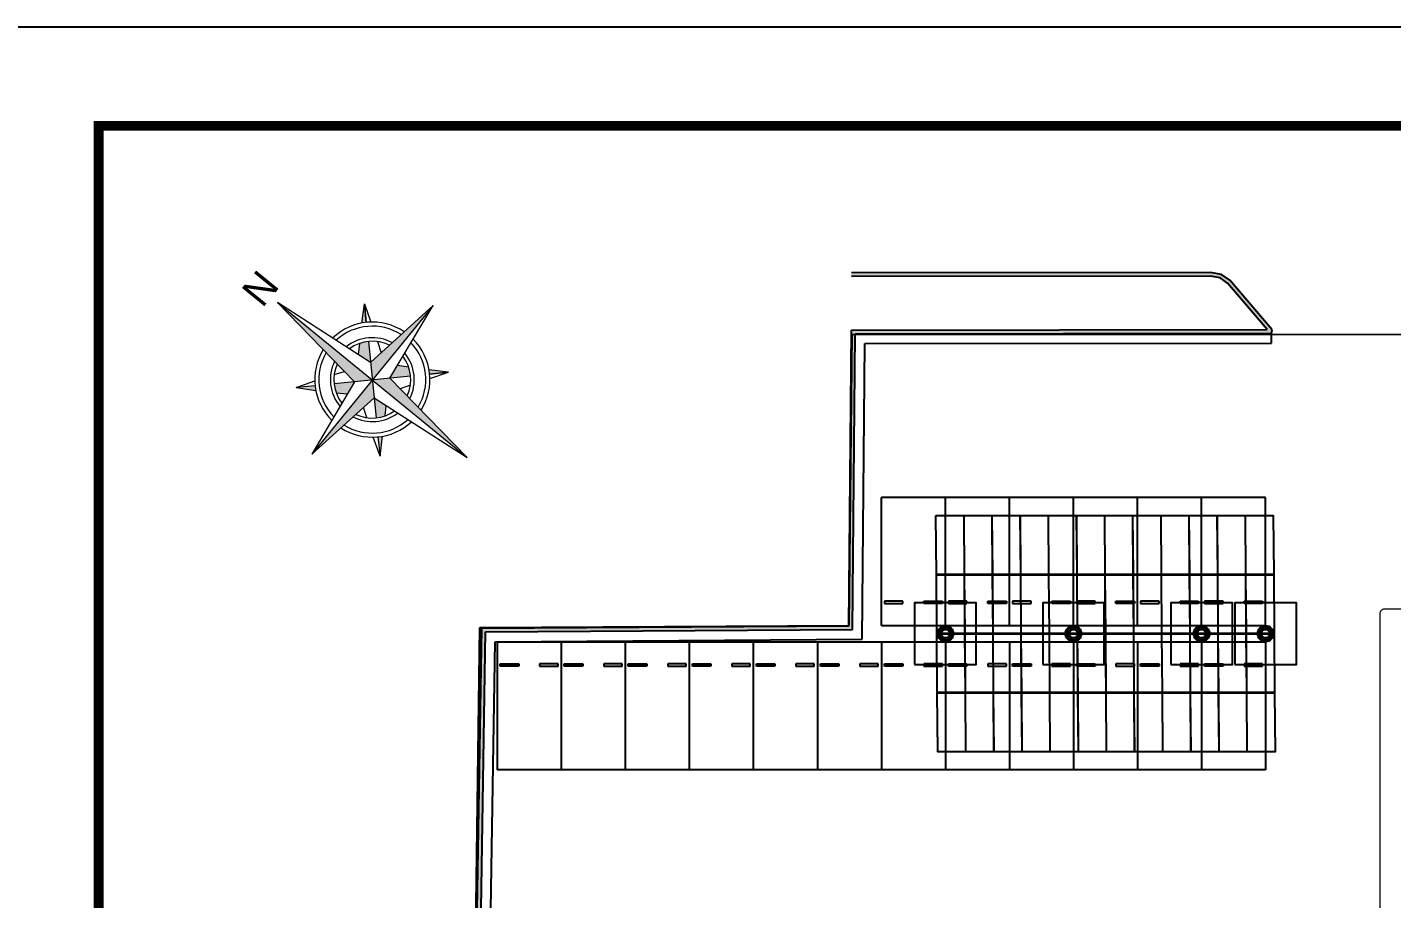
# Model space of a CAD drawing. Header units: millimetres. Extents: x 10297564 to 11610295, y -9287743 to -8409454.
# Drawn here: x 10723164 to 10778562, y -8875976 to -8840588 of the extents above; entities that cross this region are included whole.
import ezdxf

# ---------------------------------------------------------------- set-up
doc = ezdxf.new("R2010")
doc.units = ezdxf.units.MM
doc.header["$LTSCALE"] = 100
doc.linetypes.add('CEN3', pattern=[14, 10, -1.5, 1, -1.5])
for name, color, linetype in [('BOX', 7, 'Continuous'), ('BOX_Def', 8, 'Continuous'), ('E-BACK', 8, 'Continuous'), ('E-TEXT-BOX', 7, 'Continuous'), ('module', 5, 'Continuous')]:
    doc.layers.add(name, color=color, linetype=linetype)
doc.layers.add('e-line', color=3, linetype='Continuous', lineweight=35)
doc.layers.add('TITLE', color=7, linetype='Continuous', lineweight=0)
doc.styles.get("Standard").update_dxf_attribs({"font": 'arial.ttf'})

# ---------------------------------------------------------------- blocks, each defined once
blk = doc.blocks.new('A$C78AD5414')
at = {"layer": 'BOX', "const_width": 2}
blk.add_lwpolyline([(40, 20), (40, 574), (811, 574), (811, 20)], close=True, dxfattribs=at)
at = {"layer": 'BOX_Def'}
blk.add_lwpolyline([(0, 0), (841, 0), (841, 594), (0, 594)], close=True, dxfattribs=at)
blk = doc.blocks.new('ns')
h = blk.add_hatch(color=252)
h.dxf.hatch_style = 1
h.paths.add_polyline_path([(-129, 129), (0, 0), (0, 1244)])
h.paths.add_polyline_path([(-445, 377, -0.0207), (-413, 413), (-550, 550)])
h.paths.add_polyline_path([(-271, 108), (-129, 129), (-276, 276, 0.060161), (-333, 202)])
h.paths.add_polyline_path([(-974, 0), (-129, -129), (0, 0)])
h.paths.add_polyline_path([(974, 0), (125, 125), (0, 0)])
h.paths.add_polyline_path([(0, -1244), (125, -125), (0, 0)])
h.paths.add_polyline_path([(-274, -274, 0.060454), (-200, -331), (-112, -275), (-129, -129)])
h.paths.add_polyline_path([(-378, -441, -0.020641), (-413, -408), (-550, -550)])
h.paths.add_polyline_path([(276, -276, 0.059807), (334, -203), (272, -104), (125, -125)])
h.paths.add_polyline_path([(550, -550), (443, -381, -0.018915), (413, -413)])
h.paths.add_polyline_path([(278, 278, 0.059464), (205, 335), (109, 275), (125, 125)])
h.paths.add_polyline_path([(380, 447, -0.018981), (413, 417), (550, 550)])
at = {"lineweight": 0}
for points in [[(974, 0), (125, 125), (0, 1244), (-129, 129), (-974, 0), (-129, -129), (0, -1244), (125, -125)], [(550, 550), (413, 417)], [(550, -550), (413, -413)]]:
    blk.add_lwpolyline(points, close=True, dxfattribs=at)
for points in [[(0, 1244), (0, -1244)], [(-413, 413), (-550, 550), (-378, 446)], [(-550, 550), (-445, 377)], [(380, 447), (550, 550), (445, 383)], [(278, 278), (-274, -274)], [(-203, 334), (-113, 275)], [(205, 335), (108, 275)], [(-333, 202), (-271, 108)], [(275, -275), (-276, 276)], [(335, 205), (269, 104)], [(974, 0), (-974, 0)], [(-332, -199), (-274, -107)], [(334, -203), (272, -104)], [(-200, -331), (-113, -275)], [(202, -333), (108, -275)], [(-550, -550), (-444, -375)], [(-413, -408), (-550, -550), (-378, -441)], [(380, -443), (550, -550), (443, -381)]]:
    blk.add_lwpolyline(points, dxfattribs=at)
for radius, start, end in [(584, 97.7999, 174.2725), (584, 5.4454, 82.9195), (543, 98.9028, 173.1682), (426, 103.3322, 168.7326), (543, 6.5027, 81.8922), (426, 10.7442, 77.774), (390, 105.2678, 166.7943), (390, 12.5947, 75.9793), (584, 186.1795, 262.1474), (543, 187.3203, 261.0403), (426, 191.9064, 256.5934), (390, 193.9132, 254.6499), (584, 277.1311, 354.1034), (543, 278.1625, 353.01), (426, 282.2972, 348.6196), (390, 284.0994, 346.7018)]:
    blk.add_arc((2, 2), radius, start, end, dxfattribs=at)
at = {"insert": (0, 1469), "char_height": 292, "attachment_point": 5}
blk.add_mtext('N', dxfattribs=at)
blk = doc.blocks.new('ANCHOR_BOLT-PLAN-M24')
at = {"layer": 'E-BACK'}
for p, q in [((-26, 0), (26, 0)), ((-20, -4), (-18, 3)), ((0, 21), (-18, 10)), ((-18, 10), (-18, -10)), ((-13, 16), (-15, 12)), ((-13, 16), (-6, 17)), ((0, 26), (0, -26)), ((18, 10), (0, 21)), ((7, 20), (3, 19)), ((7, 20), (12, 14)), ((18, -10), (18, 10)), ((20, 4), (18, 7)), ((20, 4), (18, -3)), ((-20, -4), (-18, -7)), ((-18, -10), (0, -21)), ((-7, -20), (-12, -14)), ((-7, -20), (-3, -19)), ((0, -21), (18, -10)), ((13, -16), (6, -17)), ((13, -16), (15, -12))]:
    blk.add_line(p, q, dxfattribs=at)
for radius in [22, 12]:
    blk.add_circle((0, 0), radius, dxfattribs=at)
blk = doc.blocks.new('Arrow_Circle')
blk.add_circle((0, 0), 1)

msp = doc.modelspace()

# ---------------------------------------------------------------- hatches: boundary and pattern name
at = {"layer": 'E-BACK'}
h = msp.add_hatch(color=256, dxfattribs=at)
h.dxf.hatch_style = 1
h.paths.add_polyline_path([(10742846.4, -8914915.4), (10742822.7, -8914767.2), (10743157.2, -8914713.8), (10743479.5, -8914525.6), (10745147.2, -8912633.4), (10740846.8, -8912581.9), (10741622.7, -8864993.6), (10756515, -8864893.1), (10756626.6, -8852885.7), (10773500.5, -8852863.4), (10771892.5, -8850974.4), (10771593.5, -8850767.3), (10771196.7, -8850696.4), (10756625.3, -8850705.6), (10756625.2, -8850555.6), (10771210, -8850546.3), (10771652, -8850625.4), (10771994, -8850862.2), (10773707.2, -8852874.8), (10773679.6, -8853013.1), (10756775.2, -8853035.5), (10756663.6, -8865042.1), (10741770.2, -8865142.6), (10740999.3, -8912433.7), (10745328.4, -8912485.5), (10745318.6, -8912665.7), (10743576.1, -8914643), (10743208.6, -8914857.5)])

# ---------------------------------------------------------------- linework, layer by layer
for p, q in [((10771210, -8850546.3), (10756623.7, -8850555.6)), ((10771196.7, -8850696.4), (10756625.3, -8850705.6)), ((10771593.5, -8850767.3), (10771196.7, -8850696.4)), ((10771652, -8850625.4), (10771210, -8850546.3)), ((10771892.5, -8850974.4), (10771593.5, -8850767.3)), ((10771994, -8850862.2), (10771652, -8850625.4)), ((10773500.5, -8852863.4), (10771892.5, -8850974.4)), ((10773707.2, -8852874.8), (10771994, -8850862.2)), ((10756515, -8864893.1), (10756626.6, -8852885.7)), ((10756531.9, -8864884.6), (10756650.9, -8853053.5)), ((10756626.6, -8852885.7), (10773500.5, -8852863.4)), ((10756650.9, -8853053.5), (10804980.8, -8853072.4)), ((10756663.6, -8865042.1), (10756775.2, -8853035.5)), ((10756775.2, -8853035.5), (10773679.6, -8853013.1)), ((10773679.6, -8853013.1), (10773707.2, -8852874.8)), ((10773680.1, -8853413.1), (10773679.6, -8853013.1)), ((10757059.9, -8865439.5), (10757171.6, -8853435)), ((10757171.6, -8853435), (10773680.1, -8853413.1)), ((10740846.8, -8912581.9), (10741622.7, -8864993.6)), ((10740912.7, -8912367.8), (10741536.3, -8864957.5)), ((10740999.3, -8912433.7), (10741770.2, -8865142.6)), ((10741536.3, -8864957.5), (10756531.9, -8864884.6)), ((10741622.7, -8864993.6), (10756515, -8864893.1)), ((10741770.2, -8865142.6), (10756663.6, -8865042.1)), ((10741405.8, -8912038.5), (10742163.8, -8865540)), ((10742163.8, -8865540), (10757059.9, -8865439.5))]:
    msp.add_line(p, q, dxfattribs=at)
at = {"layer": 'E-BACK', "linetype": 'ByBlock', "ltscale": 1.8}
for p, q in [((10760441.6, -8859687.1), (10757841.6, -8859687.1)), ((10757841.6, -8864887.1), (10757841.6, -8859687.1)), ((10763041.6, -8859687.1), (10760441.6, -8859687.1)), ((10760441.6, -8864887.1), (10760441.6, -8859687.1)), ((10760441.6, -8864887.1), (10760441.6, -8859687.1)), ((10765641.6, -8859687.1), (10763041.6, -8859687.1)), ((10763041.6, -8864887.1), (10763041.6, -8859687.1)), ((10763041.6, -8864887.1), (10763041.6, -8859687.1)), ((10768241.6, -8859687.1), (10765641.6, -8859687.1)), ((10765641.6, -8864887.1), (10765641.6, -8859687.1)), ((10765641.6, -8864887.1), (10765641.6, -8859687.1)), ((10770841.6, -8859687.1), (10768241.6, -8859687.1)), ((10768241.6, -8864887.1), (10768241.6, -8859687.1)), ((10768241.6, -8864887.1), (10768241.6, -8859687.1)), ((10773441.6, -8859687.1), (10770841.6, -8859687.1)), ((10770841.6, -8864887.1), (10770841.6, -8859687.1)), ((10770841.6, -8864887.1), (10770841.6, -8859687.1)), ((10773441.6, -8864887.1), (10773441.6, -8859687.1)), ((10758716.6, -8863887.1), (10757966.6, -8863887.1)), ((10757966.6, -8863887.1), (10757966.6, -8863987.1)), ((10757966.6, -8863987.1), (10758716.6, -8863987.1)), ((10758716.6, -8863987.1), (10758716.6, -8863887.1)), ((10759566.6, -8863887.1), (10760316.6, -8863887.1)), ((10759566.6, -8863987.1), (10759566.6, -8863887.1)), ((10760316.6, -8863987.1), (10759566.6, -8863987.1)), ((10760316.6, -8863887.1), (10760316.6, -8863987.1)), ((10761316.6, -8863887.1), (10760566.6, -8863887.1)), ((10760566.6, -8863887.1), (10760566.6, -8863987.1)), ((10760566.6, -8863987.1), (10761316.6, -8863987.1)), ((10761316.6, -8863987.1), (10761316.6, -8863887.1)), ((10762166.6, -8863887.1), (10762916.6, -8863887.1)), ((10762166.6, -8863987.1), (10762166.6, -8863887.1)), ((10762916.6, -8863987.1), (10762166.6, -8863987.1)), ((10762916.6, -8863887.1), (10762916.6, -8863987.1)), ((10763916.6, -8863887.1), (10763166.6, -8863887.1)), ((10763166.6, -8863887.1), (10763166.6, -8863987.1)), ((10763166.6, -8863987.1), (10763916.6, -8863987.1)), ((10763916.6, -8863987.1), (10763916.6, -8863887.1)), ((10764766.6, -8863887.1), (10765516.6, -8863887.1)), ((10764766.6, -8863987.1), (10764766.6, -8863887.1)), ((10765516.6, -8863987.1), (10764766.6, -8863987.1)), ((10765516.6, -8863887.1), (10765516.6, -8863987.1)), ((10766516.6, -8863887.1), (10765766.6, -8863887.1)), ((10765766.6, -8863887.1), (10765766.6, -8863987.1)), ((10765766.6, -8863987.1), (10766516.6, -8863987.1)), ((10766516.6, -8863987.1), (10766516.6, -8863887.1)), ((10767366.6, -8863887.1), (10768116.6, -8863887.1)), ((10767366.6, -8863987.1), (10767366.6, -8863887.1)), ((10768116.6, -8863987.1), (10767366.6, -8863987.1)), ((10768116.6, -8863887.1), (10768116.6, -8863987.1)), ((10769116.6, -8863887.1), (10768366.6, -8863887.1)), ((10768366.6, -8863887.1), (10768366.6, -8863987.1)), ((10768366.6, -8863987.1), (10769116.6, -8863987.1)), ((10769116.6, -8863987.1), (10769116.6, -8863887.1)), ((10769966.6, -8863887.1), (10770716.6, -8863887.1)), ((10769966.6, -8863987.1), (10769966.6, -8863887.1)), ((10770716.6, -8863987.1), (10769966.6, -8863987.1)), ((10770716.6, -8863887.1), (10770716.6, -8863987.1)), ((10771716.6, -8863887.1), (10770966.6, -8863887.1)), ((10770966.6, -8863887.1), (10770966.6, -8863987.1)), ((10770966.6, -8863987.1), (10771716.6, -8863987.1)), ((10771716.6, -8863987.1), (10771716.6, -8863887.1)), ((10772566.6, -8863887.1), (10773316.6, -8863887.1)), ((10772566.6, -8863987.1), (10772566.6, -8863887.1)), ((10773316.6, -8863987.1), (10772566.6, -8863987.1)), ((10773316.6, -8863887.1), (10773316.6, -8863987.1)), ((10757841.6, -8864887.1), (10760441.6, -8864887.1)), ((10760441.6, -8864887.1), (10763041.6, -8864887.1)), ((10763041.6, -8864887.1), (10765641.6, -8864887.1)), ((10765641.6, -8864887.1), (10768241.6, -8864887.1)), ((10768241.6, -8864887.1), (10770841.6, -8864887.1)), ((10770841.6, -8864887.1), (10773441.6, -8864887.1)), ((10742241.6, -8865537.1), (10744841.6, -8865537.1)), ((10742241.6, -8865537.1), (10742241.6, -8870737.1)), ((10744841.6, -8865537.1), (10747441.6, -8865537.1)), ((10744841.6, -8865537.1), (10744841.6, -8870737.1)), ((10744841.6, -8865537.1), (10744841.6, -8870737.1)), ((10747441.6, -8865537.1), (10750041.6, -8865537.1)), ((10747441.6, -8865537.1), (10747441.6, -8870737.1)), ((10747441.6, -8865537.1), (10747441.6, -8870737.1)), ((10750041.6, -8865537.1), (10752641.6, -8865537.1)), ((10750041.6, -8865537.1), (10750041.6, -8870737.1)), ((10750041.6, -8865537.1), (10750041.6, -8870737.1)), ((10752641.6, -8865537.1), (10755241.6, -8865537.1)), ((10752641.6, -8865537.1), (10752641.6, -8870737.1)), ((10752641.6, -8865537.1), (10752641.6, -8870737.1)), ((10755241.6, -8865537.1), (10757841.6, -8865537.1)), ((10755241.6, -8865537.1), (10755241.6, -8870737.1)), ((10755241.6, -8865537.1), (10755241.6, -8870737.1)), ((10757841.6, -8865537.1), (10760441.6, -8865537.1)), ((10757841.6, -8865537.1), (10757841.6, -8870737.1)), ((10757841.6, -8865537.1), (10757841.6, -8870737.1)), ((10760441.6, -8865537.1), (10763041.6, -8865537.1)), ((10760441.6, -8865537.1), (10760441.6, -8870737.1)), ((10760441.6, -8865537.1), (10760441.6, -8870737.1)), ((10763041.6, -8865537.1), (10765641.6, -8865537.1)), ((10763041.6, -8865537.1), (10763041.6, -8870737.1)), ((10763041.6, -8865537.1), (10763041.6, -8870737.1)), ((10765641.6, -8865537.1), (10768241.6, -8865537.1)), ((10765641.6, -8865537.1), (10765641.6, -8870737.1)), ((10765641.6, -8865537.1), (10765641.6, -8870737.1)), ((10768241.6, -8865537.1), (10770841.6, -8865537.1)), ((10768241.6, -8865537.1), (10768241.6, -8870737.1)), ((10768241.6, -8865537.1), (10768241.6, -8870737.1)), ((10770841.6, -8865537.1), (10773441.6, -8865537.1)), ((10770841.6, -8865537.1), (10770841.6, -8870737.1)), ((10770841.6, -8865537.1), (10770841.6, -8870737.1)), ((10773441.6, -8865537.1), (10773441.6, -8870737.1)), ((10742366.6, -8866537.1), (10742366.6, -8866437.1)), ((10742366.6, -8866437.1), (10743116.6, -8866437.1)), ((10743116.6, -8866437.1), (10743116.6, -8866537.1)), ((10744716.6, -8866437.1), (10743966.6, -8866437.1)), ((10743966.6, -8866437.1), (10743966.6, -8866537.1)), ((10744716.6, -8866537.1), (10744716.6, -8866437.1)), ((10744966.6, -8866537.1), (10744966.6, -8866437.1)), ((10744966.6, -8866437.1), (10745716.6, -8866437.1)), ((10745716.6, -8866437.1), (10745716.6, -8866537.1)), ((10747316.6, -8866437.1), (10746566.6, -8866437.1)), ((10746566.6, -8866437.1), (10746566.6, -8866537.1)), ((10747316.6, -8866537.1), (10747316.6, -8866437.1)), ((10747566.6, -8866537.1), (10747566.6, -8866437.1)), ((10747566.6, -8866437.1), (10748316.6, -8866437.1)), ((10748316.6, -8866437.1), (10748316.6, -8866537.1)), ((10749916.6, -8866437.1), (10749166.6, -8866437.1)), ((10749166.6, -8866437.1), (10749166.6, -8866537.1)), ((10749916.6, -8866537.1), (10749916.6, -8866437.1)), ((10750166.6, -8866537.1), (10750166.6, -8866437.1)), ((10750166.6, -8866437.1), (10750916.6, -8866437.1)), ((10750916.6, -8866437.1), (10750916.6, -8866537.1)), ((10752516.6, -8866437.1), (10751766.6, -8866437.1)), ((10751766.6, -8866437.1), (10751766.6, -8866537.1)), ((10752516.6, -8866537.1), (10752516.6, -8866437.1)), ((10752766.6, -8866537.1), (10752766.6, -8866437.1)), ((10752766.6, -8866437.1), (10753516.6, -8866437.1)), ((10753516.6, -8866437.1), (10753516.6, -8866537.1)), ((10755116.6, -8866437.1), (10754366.6, -8866437.1)), ((10754366.6, -8866437.1), (10754366.6, -8866537.1)), ((10755116.6, -8866537.1), (10755116.6, -8866437.1)), ((10755366.6, -8866537.1), (10755366.6, -8866437.1)), ((10755366.6, -8866437.1), (10756116.6, -8866437.1)), ((10756116.6, -8866437.1), (10756116.6, -8866537.1)), ((10757716.6, -8866437.1), (10756966.6, -8866437.1)), ((10756966.6, -8866437.1), (10756966.6, -8866537.1)), ((10757716.6, -8866537.1), (10757716.6, -8866437.1)), ((10757966.6, -8866537.1), (10757966.6, -8866437.1)), ((10757966.6, -8866437.1), (10758716.6, -8866437.1)), ((10758716.6, -8866437.1), (10758716.6, -8866537.1)), ((10760316.6, -8866437.1), (10759566.6, -8866437.1)), ((10759566.6, -8866437.1), (10759566.6, -8866537.1)), ((10760316.6, -8866537.1), (10760316.6, -8866437.1)), ((10760566.6, -8866537.1), (10760566.6, -8866437.1)), ((10760566.6, -8866437.1), (10761316.6, -8866437.1)), ((10761316.6, -8866437.1), (10761316.6, -8866537.1)), ((10762916.6, -8866437.1), (10762166.6, -8866437.1)), ((10762166.6, -8866437.1), (10762166.6, -8866537.1)), ((10762916.6, -8866537.1), (10762916.6, -8866437.1)), ((10763166.6, -8866537.1), (10763166.6, -8866437.1)), ((10763166.6, -8866437.1), (10763916.6, -8866437.1)), ((10763916.6, -8866437.1), (10763916.6, -8866537.1)), ((10765516.6, -8866437.1), (10764766.6, -8866437.1)), ((10764766.6, -8866437.1), (10764766.6, -8866537.1)), ((10765516.6, -8866537.1), (10765516.6, -8866437.1)), ((10765766.6, -8866537.1), (10765766.6, -8866437.1)), ((10765766.6, -8866437.1), (10766516.6, -8866437.1)), ((10766516.6, -8866437.1), (10766516.6, -8866537.1)), ((10768116.6, -8866437.1), (10767366.6, -8866437.1)), ((10767366.6, -8866437.1), (10767366.6, -8866537.1)), ((10768116.6, -8866537.1), (10768116.6, -8866437.1)), ((10768366.6, -8866537.1), (10768366.6, -8866437.1)), ((10768366.6, -8866437.1), (10769116.6, -8866437.1)), ((10769116.6, -8866437.1), (10769116.6, -8866537.1)), ((10770716.6, -8866437.1), (10769966.6, -8866437.1)), ((10769966.6, -8866437.1), (10769966.6, -8866537.1)), ((10770716.6, -8866537.1), (10770716.6, -8866437.1)), ((10770966.6, -8866537.1), (10770966.6, -8866437.1)), ((10770966.6, -8866437.1), (10771716.6, -8866437.1)), ((10771716.6, -8866437.1), (10771716.6, -8866537.1)), ((10773316.6, -8866437.1), (10772566.6, -8866437.1)), ((10772566.6, -8866437.1), (10772566.6, -8866537.1)), ((10773316.6, -8866537.1), (10773316.6, -8866437.1)), ((10743116.6, -8866537.1), (10742366.6, -8866537.1)), ((10743966.6, -8866537.1), (10744716.6, -8866537.1)), ((10745716.6, -8866537.1), (10744966.6, -8866537.1)), ((10746566.6, -8866537.1), (10747316.6, -8866537.1)), ((10748316.6, -8866537.1), (10747566.6, -8866537.1)), ((10749166.6, -8866537.1), (10749916.6, -8866537.1)), ((10750916.6, -8866537.1), (10750166.6, -8866537.1)), ((10751766.6, -8866537.1), (10752516.6, -8866537.1)), ((10753516.6, -8866537.1), (10752766.6, -8866537.1)), ((10754366.6, -8866537.1), (10755116.6, -8866537.1)), ((10756116.6, -8866537.1), (10755366.6, -8866537.1)), ((10756966.6, -8866537.1), (10757716.6, -8866537.1)), ((10758716.6, -8866537.1), (10757966.6, -8866537.1)), ((10759566.6, -8866537.1), (10760316.6, -8866537.1)), ((10761316.6, -8866537.1), (10760566.6, -8866537.1)), ((10762166.6, -8866537.1), (10762916.6, -8866537.1)), ((10763916.6, -8866537.1), (10763166.6, -8866537.1)), ((10764766.6, -8866537.1), (10765516.6, -8866537.1)), ((10766516.6, -8866537.1), (10765766.6, -8866537.1)), ((10767366.6, -8866537.1), (10768116.6, -8866537.1)), ((10769116.6, -8866537.1), (10768366.6, -8866537.1)), ((10769966.6, -8866537.1), (10770716.6, -8866537.1)), ((10771716.6, -8866537.1), (10770966.6, -8866537.1)), ((10772566.6, -8866537.1), (10773316.6, -8866537.1)), ((10744841.6, -8870737.1), (10742241.6, -8870737.1)), ((10747441.6, -8870737.1), (10744841.6, -8870737.1)), ((10750041.6, -8870737.1), (10747441.6, -8870737.1)), ((10752641.6, -8870737.1), (10750041.6, -8870737.1)), ((10755241.6, -8870737.1), (10752641.6, -8870737.1)), ((10757841.6, -8870737.1), (10755241.6, -8870737.1)), ((10760441.6, -8870737.1), (10757841.6, -8870737.1)), ((10763041.6, -8870737.1), (10760441.6, -8870737.1)), ((10765641.6, -8870737.1), (10763041.6, -8870737.1)), ((10768241.6, -8870737.1), (10765641.6, -8870737.1)), ((10770841.6, -8870737.1), (10768241.6, -8870737.1)), ((10773441.6, -8870737.1), (10770841.6, -8870737.1))]:
    msp.add_line(p, q, dxfattribs=at)
at = {"layer": 'E-BACK'}
for points in [[(10759191.6, -8866462.1), (10761691.6, -8866462.1), (10761691.6, -8863962.1), (10759191.6, -8863962.1)], [(10764391.6, -8866462.1), (10766891.6, -8866462.1), (10766891.6, -8863962.1), (10764391.6, -8863962.1)], [(10769591.6, -8866462.1), (10772091.6, -8866462.1), (10772091.6, -8863962.1), (10769591.6, -8863962.1)], [(10772191.6, -8866462.1), (10774691.6, -8866462.1), (10774691.6, -8863962.1), (10772191.6, -8863962.1)]]:
    msp.add_lwpolyline(points, close=True, dxfattribs=at)
for points in [[(10760263.8, -8865206.1), (10760263.8, -8865218.1), (10760126.6, -8865218.1), (10760126.6, -8865206.1), (10760263.8, -8865206.1)], [(10760290.6, -8865118), (10760284.6, -8865128.4), (10760165.8, -8865059.8), (10760171.8, -8865049.4), (10760290.6, -8865118)], [(10760284.6, -8865295.8), (10760290.6, -8865306.2), (10760171.8, -8865374.8), (10760165.8, -8865364.4), (10760284.6, -8865295.8)], [(10760357.9, -8865055.1), (10760347.5, -8865061.1), (10760278.9, -8864942.3), (10760289.3, -8864936.3), (10760357.9, -8865055.1)], [(10760347.5, -8865363.1), (10760357.9, -8865369.1), (10760289.3, -8865487.9), (10760278.9, -8865481.9), (10760347.5, -8865363.1)], [(10760447.6, -8865034.3), (10760435.6, -8865034.3), (10760435.6, -8864897.1), (10760447.6, -8864897.1), (10760447.6, -8865034.3)], [(10760435.6, -8865389.9), (10760447.6, -8865389.9), (10760447.6, -8865527.1), (10760435.6, -8865527.1), (10760435.6, -8865389.9)], [(10760535.7, -8865061.1), (10760525.3, -8865055.1), (10760593.9, -8864936.3), (10760604.3, -8864942.3), (10760535.7, -8865061.1)], [(10760525.3, -8865369.1), (10760535.7, -8865363.1), (10760604.3, -8865481.9), (10760593.9, -8865487.9), (10760525.3, -8865369.1)], [(10760598.5, -8865128.4), (10760592.5, -8865118), (10760711.4, -8865049.4), (10760717.4, -8865059.8), (10760598.5, -8865128.4)], [(10760592.5, -8865306.2), (10760598.5, -8865295.8), (10760717.4, -8865364.4), (10760711.4, -8865374.8), (10760592.5, -8865306.2)], [(10760619.4, -8865218.1), (10760619.4, -8865206.1), (10760756.6, -8865206.1), (10760756.6, -8865218.1), (10760619.4, -8865218.1)], [(10765463.8, -8865206.1), (10765463.8, -8865218.1), (10765326.6, -8865218.1), (10765326.6, -8865206.1), (10765463.8, -8865206.1)], [(10765490.6, -8865118), (10765484.6, -8865128.4), (10765365.8, -8865059.8), (10765371.8, -8865049.4), (10765490.6, -8865118)], [(10765484.6, -8865295.8), (10765490.6, -8865306.2), (10765371.8, -8865374.8), (10765365.8, -8865364.4), (10765484.6, -8865295.8)], [(10765557.9, -8865055.1), (10765547.5, -8865061.1), (10765478.9, -8864942.3), (10765489.3, -8864936.3), (10765557.9, -8865055.1)], [(10765547.5, -8865363.1), (10765557.9, -8865369.1), (10765489.3, -8865487.9), (10765478.9, -8865481.9), (10765547.5, -8865363.1)], [(10765647.6, -8865034.3), (10765635.6, -8865034.3), (10765635.6, -8864897.1), (10765647.6, -8864897.1), (10765647.6, -8865034.3)], [(10765635.6, -8865389.9), (10765647.6, -8865389.9), (10765647.6, -8865527.1), (10765635.6, -8865527.1), (10765635.6, -8865389.9)], [(10765735.7, -8865061.1), (10765725.3, -8865055.1), (10765793.9, -8864936.3), (10765804.3, -8864942.3), (10765735.7, -8865061.1)], [(10765725.3, -8865369.1), (10765735.7, -8865363.1), (10765804.3, -8865481.9), (10765793.9, -8865487.9), (10765725.3, -8865369.1)], [(10765798.5, -8865128.4), (10765792.5, -8865118), (10765911.4, -8865049.4), (10765917.4, -8865059.8), (10765798.5, -8865128.4)], [(10765792.5, -8865306.2), (10765798.5, -8865295.8), (10765917.4, -8865364.4), (10765911.4, -8865374.8), (10765792.5, -8865306.2)], [(10765819.4, -8865218.1), (10765819.4, -8865206.1), (10765956.6, -8865206.1), (10765956.6, -8865218.1), (10765819.4, -8865218.1)], [(10770663.8, -8865206.1), (10770663.8, -8865218.1), (10770526.6, -8865218.1), (10770526.6, -8865206.1), (10770663.8, -8865206.1)], [(10770690.6, -8865118), (10770684.6, -8865128.4), (10770565.8, -8865059.8), (10770571.8, -8865049.4), (10770690.6, -8865118)], [(10770684.6, -8865295.8), (10770690.6, -8865306.2), (10770571.8, -8865374.8), (10770565.8, -8865364.4), (10770684.6, -8865295.8)], [(10770757.9, -8865055.1), (10770747.5, -8865061.1), (10770678.9, -8864942.3), (10770689.3, -8864936.3), (10770757.9, -8865055.1)], [(10770747.5, -8865363.1), (10770757.9, -8865369.1), (10770689.3, -8865487.9), (10770678.9, -8865481.9), (10770747.5, -8865363.1)], [(10770847.6, -8865034.3), (10770835.6, -8865034.3), (10770835.6, -8864897.1), (10770847.6, -8864897.1), (10770847.6, -8865034.3)], [(10770835.6, -8865389.9), (10770847.6, -8865389.9), (10770847.6, -8865527.1), (10770835.6, -8865527.1), (10770835.6, -8865389.9)], [(10770935.7, -8865061.1), (10770925.3, -8865055.1), (10770993.9, -8864936.3), (10771004.3, -8864942.3), (10770935.7, -8865061.1)], [(10770925.3, -8865369.1), (10770935.7, -8865363.1), (10771004.3, -8865481.9), (10770993.9, -8865487.9), (10770925.3, -8865369.1)], [(10770998.5, -8865128.4), (10770992.5, -8865118), (10771111.4, -8865049.4), (10771117.4, -8865059.8), (10770998.5, -8865128.4)], [(10770992.5, -8865306.2), (10770998.5, -8865295.8), (10771117.4, -8865364.4), (10771111.4, -8865374.8), (10770992.5, -8865306.2)], [(10771019.4, -8865218.1), (10771019.4, -8865206.1), (10771156.6, -8865206.1), (10771156.6, -8865218.1), (10771019.4, -8865218.1)], [(10773263.8, -8865206.1), (10773263.8, -8865218.1), (10773126.6, -8865218.1), (10773126.6, -8865206.1), (10773263.8, -8865206.1)], [(10773290.6, -8865118), (10773284.6, -8865128.4), (10773165.8, -8865059.8), (10773171.8, -8865049.4), (10773290.6, -8865118)], [(10773284.6, -8865295.8), (10773290.6, -8865306.2), (10773171.8, -8865374.8), (10773165.8, -8865364.4), (10773284.6, -8865295.8)], [(10773357.9, -8865055.1), (10773347.5, -8865061.1), (10773278.9, -8864942.3), (10773289.3, -8864936.3), (10773357.9, -8865055.1)], [(10773347.5, -8865363.1), (10773357.9, -8865369.1), (10773289.3, -8865487.9), (10773278.9, -8865481.9), (10773347.5, -8865363.1)], [(10773447.6, -8865034.3), (10773435.6, -8865034.3), (10773435.6, -8864897.1), (10773447.6, -8864897.1), (10773447.6, -8865034.3)], [(10773435.6, -8865389.9), (10773447.6, -8865389.9), (10773447.6, -8865527.1), (10773435.6, -8865527.1), (10773435.6, -8865389.9)], [(10773535.7, -8865061.1), (10773525.3, -8865055.1), (10773593.9, -8864936.3), (10773604.3, -8864942.3), (10773535.7, -8865061.1)], [(10773525.3, -8865369.1), (10773535.7, -8865363.1), (10773604.3, -8865481.9), (10773593.9, -8865487.9), (10773525.3, -8865369.1)], [(10773598.5, -8865128.4), (10773592.5, -8865118), (10773711.4, -8865049.4), (10773717.4, -8865059.8), (10773598.5, -8865128.4)], [(10773592.5, -8865306.2), (10773598.5, -8865295.8), (10773717.4, -8865364.4), (10773711.4, -8865374.8), (10773592.5, -8865306.2)], [(10773619.4, -8865218.1), (10773619.4, -8865206.1), (10773756.6, -8865206.1), (10773756.6, -8865218.1), (10773619.4, -8865218.1)]]:
    msp.add_lwpolyline(points, dxfattribs=at)
for centre, radius in [((10760441.6, -8865212.1), 325), ((10760441.6, -8865212.1), 177.8), ((10760441.6, -8865212.1), 169.8), ((10765641.6, -8865212.1), 325), ((10765641.6, -8865212.1), 177.8), ((10765641.6, -8865212.1), 169.8), ((10770841.6, -8865212.1), 325), ((10770841.6, -8865212.1), 177.8), ((10770841.6, -8865212.1), 169.8), ((10773441.6, -8865212.1), 325), ((10773441.6, -8865212.1), 177.8), ((10773441.6, -8865212.1), 169.8)]:
    msp.add_circle(centre, radius, dxfattribs=at)
at = {"layer": 'e-line', "color": 4, "linetype": 'CEN3', "ltscale": 2, "const_width": 50}
msp.add_lwpolyline([(10778083.9, -8882236.1), (10778083.9, -8864406.2, -0.4142136), (10778283.9, -8864206.2), (10779675.6, -8864206.2)], format="xyb", dxfattribs=at)
at = {"layer": 'module', "color": 8, "linetype": 'Continuous', "ltscale": 2}
for points in [[(10760055.7, -8860415.9), (10761188.2, -8860415.9), (10761206.1, -8862806.7), (10760073.6, -8862806.7), (10760055.7, -8860415.9)], [(10761198.2, -8860415.9), (10762330.6, -8860415.9), (10762348.6, -8862806.7), (10761216.1, -8862806.7), (10761198.2, -8860415.9)], [(10762340.6, -8860415.9), (10763473.1, -8860415.9), (10763491.1, -8862806.7), (10762358.6, -8862806.7), (10762340.6, -8860415.9)], [(10763483.1, -8860415.9), (10764615.6, -8860415.9), (10764633.5, -8862806.7), (10763501.1, -8862806.7), (10763483.1, -8860415.9)], [(10764625.6, -8860415.9), (10765758.1, -8860415.9), (10765776, -8862806.7), (10764643.5, -8862806.7), (10764625.6, -8860415.9)], [(10765768.1, -8860415.9), (10766900.6, -8860415.9), (10766918.5, -8862806.7), (10765786, -8862806.7), (10765768.1, -8860415.9)], [(10766910.6, -8860415.9), (10768043, -8860415.9), (10768061, -8862806.7), (10766928.5, -8862806.7), (10766910.6, -8860415.9)], [(10768053, -8860415.9), (10769185.5, -8860415.9), (10769203.5, -8862806.7), (10768071, -8862806.7), (10768053, -8860415.9)], [(10769195.5, -8860415.9), (10770328, -8860415.9), (10770346, -8862806.7), (10769213.5, -8862806.7), (10769195.5, -8860415.9)], [(10770338, -8860415.9), (10771470.5, -8860415.9), (10771488.4, -8862806.7), (10770356, -8862806.7), (10770338, -8860415.9)], [(10771480.5, -8860415.9), (10772613, -8860415.9), (10772630.9, -8862806.7), (10771498.4, -8862806.7), (10771480.5, -8860415.9)], [(10772623, -8860415.9), (10773755.5, -8860415.9), (10773773.4, -8862806.7), (10772640.9, -8862806.7), (10772623, -8860415.9)], [(10760073.7, -8862816.4), (10761206.2, -8862816.4), (10761224.1, -8865207.2), (10760091.6, -8865207.2), (10760073.7, -8862816.4)], [(10761216.2, -8862816.4), (10762348.7, -8862816.4), (10762366.6, -8865207.2), (10761234.1, -8865207.2), (10761216.2, -8862816.4)], [(10762358.7, -8862816.4), (10763491.1, -8862816.4), (10763509.1, -8865207.2), (10762376.6, -8865207.2), (10762358.7, -8862816.4)], [(10763501.1, -8862816.4), (10764633.6, -8862816.4), (10764651.6, -8865207.2), (10763519.1, -8865207.2), (10763501.1, -8862816.4)], [(10764643.6, -8862816.4), (10765776.1, -8862816.4), (10765794, -8865207.2), (10764661.6, -8865207.2), (10764643.6, -8862816.4)], [(10765786.1, -8862816.4), (10766918.6, -8862816.4), (10766936.5, -8865207.2), (10765804, -8865207.2), (10765786.1, -8862816.4)], [(10766928.6, -8862816.4), (10768061.1, -8862816.4), (10768079, -8865207.2), (10766946.5, -8865207.2), (10766928.6, -8862816.4)], [(10768071.1, -8862816.4), (10769203.5, -8862816.4), (10769221.5, -8865207.2), (10768089, -8865207.2), (10768071.1, -8862816.4)], [(10769213.5, -8862816.4), (10770346, -8862816.4), (10770364, -8865207.2), (10769231.5, -8865207.2), (10769213.5, -8862816.4)], [(10770356, -8862816.4), (10771488.5, -8862816.4), (10771506.5, -8865207.2), (10770374, -8865207.2), (10770356, -8862816.4)], [(10771498.5, -8862816.4), (10772631, -8862816.4), (10772648.9, -8865207.2), (10771516.5, -8865207.2), (10771498.5, -8862816.4)], [(10772641, -8862816.4), (10773773.5, -8862816.4), (10773791.4, -8865207.2), (10772658.9, -8865207.2), (10772641, -8862816.4)], [(10760091.7, -8865216.9), (10761224.2, -8865216.9), (10761242.1, -8867607.7), (10760109.7, -8867607.7), (10760091.7, -8865216.9)], [(10761234.2, -8865216.9), (10762366.7, -8865216.9), (10762384.6, -8867607.7), (10761252.1, -8867607.7), (10761234.2, -8865216.9)], [(10762376.7, -8865216.9), (10763509.2, -8865216.9), (10763527.1, -8867607.7), (10762394.6, -8867607.7), (10762376.7, -8865216.9)], [(10763519.2, -8865216.9), (10764651.6, -8865216.9), (10764669.6, -8867607.7), (10763537.1, -8867607.7), (10763519.2, -8865216.9)], [(10764661.6, -8865216.9), (10765794.1, -8865216.9), (10765812.1, -8867607.7), (10764679.6, -8867607.7), (10764661.6, -8865216.9)], [(10765804.1, -8865216.9), (10766936.6, -8865216.9), (10766954.6, -8867607.7), (10765822.1, -8867607.7), (10765804.1, -8865216.9)], [(10766946.6, -8865216.9), (10768079.1, -8865216.9), (10768097, -8867607.7), (10766964.5, -8867607.7), (10766946.6, -8865216.9)], [(10768089.1, -8865216.9), (10769221.6, -8865216.9), (10769239.5, -8867607.7), (10768107, -8867607.7), (10768089.1, -8865216.9)], [(10769231.6, -8865216.9), (10770364.1, -8865216.9), (10770382, -8867607.7), (10769249.5, -8867607.7), (10769231.6, -8865216.9)], [(10770374, -8865216.9), (10771506.5, -8865216.9), (10771524.5, -8867607.7), (10770392, -8867607.7), (10770374, -8865216.9)], [(10771516.5, -8865216.9), (10772649, -8865216.9), (10772667, -8867607.7), (10771534.5, -8867607.7), (10771516.5, -8865216.9)], [(10772659, -8865216.9), (10773791.5, -8865216.9), (10773809.4, -8867607.7), (10772677, -8867607.7), (10772659, -8865216.9)], [(10760109.7, -8867617.5), (10761242.2, -8867617.5), (10761260.2, -8870008.3), (10760127.7, -8870008.3), (10760109.7, -8867617.5)], [(10761252.2, -8867617.5), (10762384.7, -8867617.5), (10762402.6, -8870008.3), (10761270.2, -8870008.3), (10761252.2, -8867617.5)], [(10762394.7, -8867617.5), (10763527.2, -8867617.5), (10763545.1, -8870008.3), (10762412.6, -8870008.3), (10762394.7, -8867617.5)], [(10763537.2, -8867617.5), (10764669.7, -8867617.5), (10764687.6, -8870008.3), (10763555.1, -8870008.3), (10763537.2, -8867617.5)], [(10764679.7, -8867617.5), (10765812.1, -8867617.5), (10765830.1, -8870008.3), (10764697.6, -8870008.3), (10764679.7, -8867617.5)], [(10765822.1, -8867617.5), (10766954.6, -8867617.5), (10766972.6, -8870008.3), (10765840.1, -8870008.3), (10765822.1, -8867617.5)], [(10766964.6, -8867617.5), (10768097.1, -8867617.5), (10768115.1, -8870008.3), (10766982.6, -8870008.3), (10766964.6, -8867617.5)], [(10768107.1, -8867617.5), (10769239.6, -8867617.5), (10769257.5, -8870008.3), (10768125, -8870008.3), (10768107.1, -8867617.5)], [(10769249.6, -8867617.5), (10770382.1, -8867617.5), (10770400, -8870008.3), (10769267.5, -8870008.3), (10769249.6, -8867617.5)], [(10770392.1, -8867617.5), (10771524.6, -8867617.5), (10771542.5, -8870008.3), (10770410, -8870008.3), (10770392.1, -8867617.5)], [(10771534.5, -8867617.5), (10772667, -8867617.5), (10772685, -8870008.3), (10771552.5, -8870008.3), (10771534.5, -8867617.5)], [(10772677, -8867617.5), (10773809.5, -8867617.5), (10773827.5, -8870008.3), (10772695, -8870008.3), (10772677, -8867617.5)]]:
    msp.add_lwpolyline(points, dxfattribs=at)

# ---------------------------------------------------------------- block references
at = {"xscale": 4.000000000000008, "yscale": 4.000000000000008, "zscale": 4.000000000000008, "rotation": 50.77074029816983}
msp.add_blockref('ns', (10737174.7, -8854907.5), dxfattribs=at)
at = {"layer": 'E-BACK'}
for p in [(10760171.1, -8865139.6), (10760171.1, -8865284.6), (10760243.6, -8865014.1), (10760243.6, -8865410.1), (10760369.1, -8864941.6), (10760514, -8864941.6), (10760639.6, -8865014.1), (10760639.6, -8865410.1), (10760712, -8865139.6), (10760712, -8865284.6), (10765371.1, -8865139.6), (10765371.1, -8865284.6), (10765443.6, -8865014.1), (10765443.6, -8865410.1), (10765569.1, -8864941.6), (10765714, -8864941.6), (10765839.6, -8865014.1), (10765839.6, -8865410.1), (10765912, -8865139.6), (10765912, -8865284.6), (10770571.1, -8865139.6), (10770571.1, -8865284.6), (10770643.6, -8865014.1), (10770643.6, -8865410.1), (10770769.1, -8864941.6), (10770914, -8864941.6), (10771039.6, -8865014.1), (10771039.6, -8865410.1), (10771112, -8865139.6), (10771112, -8865284.6), (10773171.1, -8865139.6), (10773171.1, -8865284.6), (10773243.6, -8865014.1), (10773243.6, -8865410.1), (10773369.1, -8864941.6), (10773514, -8864941.6), (10773639.6, -8865014.1), (10773639.6, -8865410.1), (10773712, -8865139.6), (10773712, -8865284.6), (10760369.1, -8865482.5), (10760514, -8865482.5), (10765569.1, -8865482.5), (10765714, -8865482.5), (10770769.1, -8865482.5), (10770914, -8865482.5), (10773369.1, -8865482.5), (10773514, -8865482.5)]:
    msp.add_blockref('ANCHOR_BOLT-PLAN-M24', p, dxfattribs=at)
at = {"layer": 'E-BACK', "xscale": 6, "yscale": 6}
for p in [(10760514, -8865482.5), (10765714, -8865482.5), (10770914, -8865482.5), (10773514, -8865482.5)]:
    msp.add_blockref('Arrow_Circle', p, dxfattribs=at)
at = {"layer": 'TITLE', "color": 4, "xscale": 200, "yscale": 200, "zscale": 200}
msp.add_blockref('A$C78AD5414', (10718064, -8959387.5), dxfattribs=at)

# ---------------------------------------------------------------- next in the draw order: wipeouts: each hides what was drawn before it
at = {"color": 1, "linetype": 'ByBlock'}
msp.add_wipeout([(10778443.4, -8862075.1), (10778443.4, -8863440.6), (10782059.6, -8863440.6), (10782059.6, -8862075.1)], dxfattribs=at).dxf.layer = 'E-TEXT-BOX'

doc.saveas('drawing.dxf')
